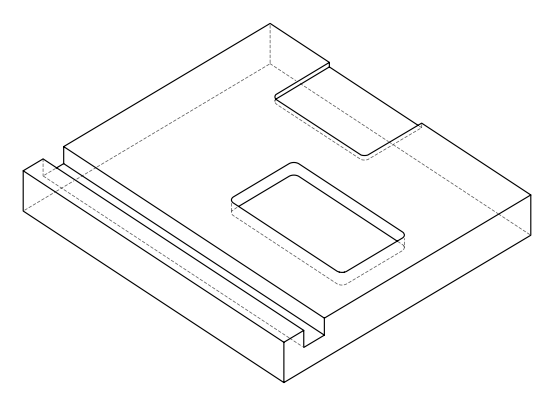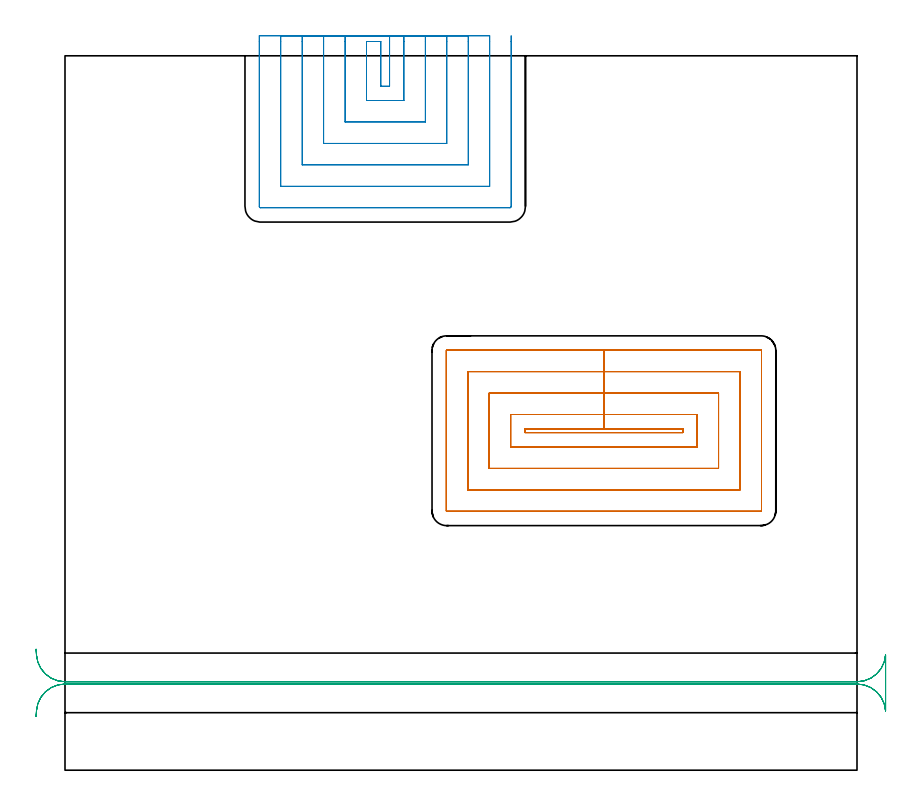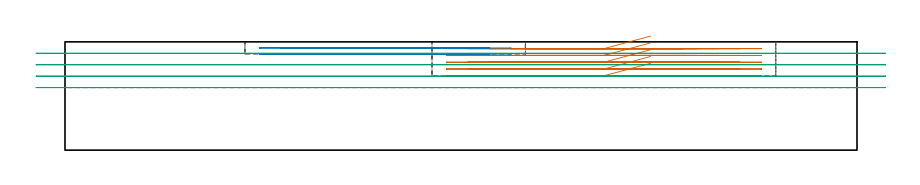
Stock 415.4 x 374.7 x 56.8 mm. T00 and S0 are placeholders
(PLAN: 3 operations, 1 tool changes, 33.2 min)
(1 MILL_RECTANGULAR_POCKET | POCKET_RECTANGULAR_STRAIGHT | UGT0201_133 | Follow Part, ap 3.75, ae 75% | 17.23 min | 318470 mm3)
(2 MILL_SLOT | SLOT_PARTIAL_RECTANGULAR | UGT0201_133 | Follow Part, ap 3.75, ae 75% | 8.22 min | 81945 mm3)
(3 MILL_RECTANGULAR_SLOT | SLOT_RECTANGULAR | UGT0201_018 | Follow Part, ap 7.5, ae 75% | 7.72 min | 311252 mm3)
(TOOL UGT0201_133 | Carbide End Mill 15.0 | D15 FL30 Z4)
(TOOL UGT0201_018 | End mill 30 mm | D30 FL50 Z4)
(OP 1 MILL_RECTANGULAR_POCKET)
G17 G21 G94 G90
T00 M6
G54
G17 G0 G90 X307.132 Y179.05 S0 M3
G43 Z66.8 H0
Z59.8
G94 G1 X282.65 Z53.24 F250.
X241.25 F500.
Y177.05
X324.05
Y179.05
X282.65
Y186.55
X233.75
Y169.55
X331.55
Y186.55
X282.65
Y197.8
X222.5
Y158.3
X342.8
Y197.8
X282.65
Y209.05
X211.25
Y147.05
X354.05
Y209.05
X282.65
Y220.3
X200.2
G3 X200. Y220.1 R0.2
G1 Y136.
G3 X200.2 Y135.8 R0.2
G1 X365.1
G3 X365.3 Y136. R0.2
G1 Y220.1
G3 X365.1 Y220.3 R0.2
G1 X282.65
X281.65
G0 X307.132 Y179.05 Z56.24
G1 X282.65 Z49.68 F250.
X241.25 F500.
Y177.05
X324.05
Y179.05
X282.65
Y186.55
X233.75
Y169.55
X331.55
Y186.55
X282.65
Y197.8
X222.5
Y158.3
X342.8
Y197.8
X282.65
Y209.05
X211.25
Y147.05
X354.05
Y209.05
X282.65
Y220.3
X200.2
G3 X200. Y220.1 R0.2
G1 Y136.
G3 X200.2 Y135.8 R0.2
G1 X365.1
G3 X365.3 Y136. R0.2
G1 Y220.1
G3 X365.1 Y220.3 R0.2
G1 X282.65
X281.65
G0 X307.132 Y179.05 Z52.68
G1 X282.65 Z46.12 F250.
X241.25 F500.
Y177.05
X324.05
Y179.05
X282.65
Y186.55
X233.75
Y169.55
X331.55
Y186.55
X282.65
Y197.8
X222.5
Y158.3
X342.8
Y197.8
X282.65
Y209.05
X211.25
Y147.05
X354.05
Y209.05
X282.65
Y220.3
X200.2
G3 X200. Y220.1 R0.2
G1 Y136.
G3 X200.2 Y135.8 R0.2
G1 X365.1
G3 X365.3 Y136. R0.2
G1 Y220.1
G3 X365.1 Y220.3 R0.2
G1 X282.65
X281.65
G0 X307.132 Y179.05 Z49.12
G1 X282.65 Z42.56 F250.
X241.25 F500.
Y177.05
X324.05
Y179.05
X282.65
Y186.55
X233.75
Y169.55
X331.55
Y186.55
X282.65
Y197.8
X222.5
Y158.3
X342.8
Y197.8
X282.65
Y209.05
X211.25
Y147.05
X354.05
Y209.05
X282.65
Y220.3
X200.2
G3 X200. Y220.1 R0.2
G1 Y136.
G3 X200.2 Y135.8 R0.2
G1 X365.1
G3 X365.3 Y136. R0.2
G1 Y220.1
G3 X365.1 Y220.3 R0.2
G1 X282.65
X281.65
G0 X307.132 Y179.05 Z45.56
G1 X282.65 Z39. F250.
X241.25 F500.
Y177.05
X324.05
Y179.05
X282.65
Y186.55
X233.75
Y169.55
X331.55
Y186.55
X282.65
Y197.8
X222.5
Y158.3
X342.8
Y197.8
X282.65
Y209.05
X211.25
Y147.05
X354.05
Y209.05
X282.65
Y220.3
X200.2
G3 X200. Y220.1 R0.2
G1 Y136.
G3 X200.2 Y135.8 R0.2
G1 X365.1
G3 X365.3 Y136. R0.2
G1 Y220.1
G3 X365.1 Y220.3 R0.2
G1 X282.65
X281.65
G0 Z66.8
M5
M2
(OP 2 MILL_SLOT)
G17 G21 G94 G90
T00 M6
G54
G17 G0 G90 X170.25 Y385.2 S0 M3
G43 Z66.8 H0
Z53.6
G94 G1 Y382.2 F250.
Y358.75 F500.
X165.65
Y382.2
X158.15
Y351.25
X177.75
Y382.2
Y385.2 F250.
X146.9
Y382.2
Y340. F500.
X189.
Y382.2
Y385.2 F250.
X135.65
Y382.2
Y328.75 F500.
X200.25
Y382.2
Y385.2 F250.
X124.4
Y382.2
Y317.5 F500.
X211.5
Y382.2
Y385.2 F250.
X113.15
Y382.2
Y306.25 F500.
X222.75
Y382.2
Y385.2 F250.
X101.9
Y382.2
Y295.6 F500.
G3 X102.5 Y295. R0.6
G1 X233.4
G3 X234. Y295.6 R0.6
G1 Y382.2
Y385.2 F250.
G0 X170.25 Z50.4
G1 Y382.2
Y358.75 F500.
X165.65
Y382.2
X158.15
Y351.25
X177.75
Y382.2
Y385.2 F250.
X146.9
Y382.2
Y340. F500.
X189.
Y382.2
Y385.2 F250.
X135.65
Y382.2
Y328.75 F500.
X200.25
Y382.2
Y385.2 F250.
X124.4
Y382.2
Y317.5 F500.
X211.5
Y382.2
Y385.2 F250.
X113.15
Y382.2
Y306.25 F500.
X222.75
Y382.2
Y385.2 F250.
X101.9
Y382.2
Y295.6 F500.
G3 X102.5 Y295. R0.6
G1 X233.4
G3 X234. Y295.6 R0.6
G1 Y382.2
Y385.2 F250.
G0 Z66.8
M5
M2
(OP 3 MILL_RECTANGULAR_SLOT)
G17 G21 G94 G90
T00 M6
G54
G17 G0 G90 X-15.16 Y28.154 S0 M3
G43 Z66.8 H0
Z50.8
G94 G1 X-14.97 Y31.148 F250.
G2 X0. Y45.2 R15. F500.
G1 X415.4
G2 X430.37 Y31.148 R15.
G1 X430.4
Y60.452
X430.37
G2 X415.4 Y46.4 R15.
G1 X0.
G2 X-14.97 Y60.452 R15.
G1 X-15.16 Y63.446 F250.
G0 Y28.154 Z44.8
G1 X-14.97 Y31.148
G2 X0. Y45.2 R15. F500.
G1 X415.4
G2 X430.37 Y31.148 R15.
G1 X430.4
Y60.452
X430.37
G2 X415.4 Y46.4 R15.
G1 X0.
G2 X-14.97 Y60.452 R15.
G1 X-15.16 Y63.446 F250.
G0 Y28.154 Z38.8
G1 X-14.97 Y31.148
G2 X0. Y45.2 R15. F500.
G1 X415.4
G2 X430.37 Y31.148 R15.
G1 X430.4
Y60.452
X430.37
G2 X415.4 Y46.4 R15.
G1 X0.
G2 X-14.97 Y60.452 R15.
G1 X-15.16 Y63.446 F250.
G0 Y28.154 Z32.8
G1 X-14.97 Y31.148
G2 X0. Y45.2 R15. F500.
G1 X415.4
G2 X430.37 Y31.148 R15.
G1 X430.4
Y60.452
X430.37
G2 X415.4 Y46.4 R15.
G1 X0.
G2 X-14.97 Y60.452 R15.
G1 X-15.16 Y63.446 F250.
G0 Z66.8
M5
M2
